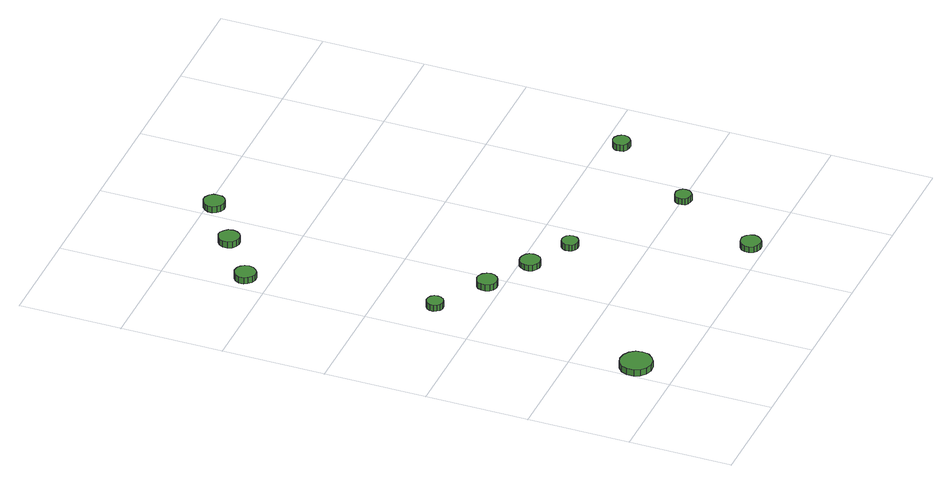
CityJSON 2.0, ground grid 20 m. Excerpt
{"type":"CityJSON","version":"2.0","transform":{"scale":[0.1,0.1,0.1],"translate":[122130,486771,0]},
"CityObjects":{
"tree1":{"type":"SolitaryVegetationObject","attributes":{"function":"something"},"geometry":[{"type":"MultiSurface","lod":"1","boundaries":[[[0,1,2,3,4,5,6,7,8,9,10,11,12,13,14]],[[15,16,17,18,19,20,21,22,23,24,25,26,27,28,29]],[[0,29,28,1]],[[1,28,27,2]],[[2,27,26,3]],[[3,26,25,4]],[[4,25,24,5]],[[5,24,23,6]],[[6,23,22,7]],[[7,22,21,8]],[[8,21,20,9]],[[9,20,19,10]],[[10,19,18,11]],[[11,18,17,12]],[[12,17,16,13]],[[13,16,15,14]],[[14,15,29,0]]]}]},
"tree2":{"type":"SolitaryVegetationObject","attributes":{"function":"something"},"geometry":[{"type":"MultiSurface","lod":"1","boundaries":[[[30,31,32,33,34,35,36,37,38,39,40,41,42,43,44]],[[45,46,47,48,49,50,51,52,53,54,55,56,57,58,59]],[[30,59,58,31]],[[31,58,57,32]],[[32,57,56,33]],[[33,56,55,34]],[[34,55,54,35]],[[35,54,53,36]],[[36,53,52,37]],[[37,52,51,38]],[[38,51,50,39]],[[39,50,49,40]],[[40,49,48,41]],[[41,48,47,42]],[[42,47,46,43]],[[43,46,45,44]],[[44,45,59,30]]]}]},
"tree3":{"type":"SolitaryVegetationObject","attributes":{"function":"something"},"geometry":[{"type":"MultiSurface","lod":"1","boundaries":[[[60,61,62,63,64,65,66,67,68,69,70,71,72,73,74]],[[75,76,77,78,79,80,81,82,83,84,85,86,87,88,89]],[[60,89,88,61]],[[61,88,87,62]],[[62,87,86,63]],[[63,86,85,64]],[[64,85,84,65]],[[65,84,83,66]],[[66,83,82,67]],[[67,82,81,68]],[[68,81,80,69]],[[69,80,79,70]],[[70,79,78,71]],[[71,78,77,72]],[[72,77,76,73]],[[73,76,75,74]],[[74,75,89,60]]]}]},
"tree4":{"type":"SolitaryVegetationObject","attributes":{"function":"something"},"geometry":[{"type":"MultiSurface","lod":"1","boundaries":[[[90,91,92,93,94,95,96,97,98,99,100,101,102,103,104]],[[105,106,107,108,109,110,111,112,113,114,115,116,117,118,119]],[[90,119,118,91]],[[91,118,117,92]],[[92,117,116,93]],[[93,116,115,94]],[[94,115,114,95]],[[95,114,113,96]],[[96,113,112,97]],[[97,112,111,98]],[[98,111,110,99]],[[99,110,109,100]],[[100,109,108,101]],[[101,108,107,102]],[[102,107,106,103]],[[103,106,105,104]],[[104,105,119,90]]]}]},
"tree5":{"type":"SolitaryVegetationObject","attributes":{"function":"something"},"geometry":[{"type":"MultiSurface","lod":"1","boundaries":[[[120,121,122,123,124,125,126,127,128,129,130,131,132,133,134]],[[135,136,137,138,139,140,141,142,143,144,145,146,147,148,149]],[[120,149,148,121]],[[121,148,147,122]],[[122,147,146,123]],[[123,146,145,124]],[[124,145,144,125]],[[125,144,143,126]],[[126,143,142,127]],[[127,142,141,128]],[[128,141,140,129]],[[129,140,139,130]],[[130,139,138,131]],[[131,138,137,132]],[[132,137,136,133]],[[133,136,135,134]],[[134,135,149,120]]]}]},
"tree6":{"type":"SolitaryVegetationObject","attributes":{"function":"something"},"geometry":[{"type":"MultiSurface","lod":"1","boundaries":[[[150,151,152,153,154,155,156,157,158,159,160,161,162,163,164]],[[165,166,167,168,169,170,171,172,173,174,175,176,177,178,179]],[[150,179,178,151]],[[151,178,177,152]],[[152,177,176,153]],[[153,176,175,154]],[[154,175,174,155]],[[155,174,173,156]],[[156,173,172,157]],[[157,172,171,158]],[[158,171,170,159]],[[159,170,169,160]],[[160,169,168,161]],[[161,168,167,162]],[[162,167,166,163]],[[163,166,165,164]],[[164,165,179,150]]]}]},
"tree7":{"type":"SolitaryVegetationObject","attributes":{"function":"something"},"geometry":[{"type":"MultiSurface","lod":"1","boundaries":[[[180,181,182,183,184,185,186,187,188,189,190,191,192,193,194]],[[195,196,197,198,199,200,201,202,203,204,205,206,207,208,209]],[[180,209,208,181]],[[181,208,207,182]],[[182,207,206,183]],[[183,206,205,184]],[[184,205,204,185]],[[185,204,203,186]],[[186,203,202,187]],[[187,202,201,188]],[[188,201,200,189]],[[189,200,199,190]],[[190,199,198,191]],[[191,198,197,192]],[[192,197,196,193]],[[193,196,195,194]],[[194,195,209,180]]]}]},
"tree8":{"type":"SolitaryVegetationObject","attributes":{"function":"something"},"geometry":[{"type":"MultiSurface","lod":"1","boundaries":[[[210,211,212,213,214,215,216,217,218,219,220,221,222,223,224]],[[225,226,227,228,229,230,231,232,233,234,235,236,237,238,239]],[[210,239,238,211]],[[211,238,237,212]],[[212,237,236,213]],[[213,236,235,214]],[[214,235,234,215]],[[215,234,233,216]],[[216,233,232,217]],[[217,232,231,218]],[[218,231,230,219]],[[219,230,229,220]],[[220,229,228,221]],[[221,228,227,222]],[[222,227,226,223]],[[223,226,225,224]],[[224,225,239,210]]]}]},
"tree9":{"type":"SolitaryVegetationObject","attributes":{"function":"something"},"geometry":[{"type":"MultiSurface","lod":"1","boundaries":[[[240,241,242,243,244,245,246,247,248,249,250,251,252,253,254]],[[255,256,257,258,259,260,261,262,263,264,265,266,267,268,269]],[[240,269,268,241]],[[241,268,267,242]],[[242,267,266,243]],[[243,266,265,244]],[[244,265,264,245]],[[245,264,263,246]],[[246,263,262,247]],[[247,262,261,248]],[[248,261,260,249]],[[249,260,259,250]],[[250,259,258,251]],[[251,258,257,252]],[[252,257,256,253]],[[253,256,255,254]],[[254,255,269,240]]]}]},
"tree10":{"type":"SolitaryVegetationObject","attributes":{"function":"something"},"geometry":[{"type":"MultiSurface","lod":"1","boundaries":[[[270,271,272,273,274,275,276,277,278,279,280,281,282,283,284]],[[285,286,287,288,289,290,291,292,293,294,295,296,297,298,299]],[[270,299,298,271]],[[271,298,297,272]],[[272,297,296,273]],[[273,296,295,274]],[[274,295,294,275]],[[275,294,293,276]],[[276,293,292,277]],[[277,292,291,278]],[[278,291,290,279]],[[279,290,289,280]],[[280,289,288,281]],[[281,288,287,282]],[[282,287,286,283]],[[283,286,285,284]],[[284,285,299,270]]]}]},
"tree11":{"type":"SolitaryVegetationObject","attributes":{"function":"something"},"geometry":[{"type":"MultiSurface","lod":"1","boundaries":[[[300,301,302,303,304,305,306,307,308,309,310,311,312,313,314]],[[315,316,317,318,319,320,321,322,323,324,325,326,327,328,329]],[[300,329,328,301]],[[301,328,327,302]],[[302,327,326,303]],[[303,326,325,304]],[[304,325,324,305]],[[305,324,323,306]],[[306,323,322,307]],[[307,322,321,308]],[[308,321,320,309]],[[309,320,319,310]],[[310,319,318,311]],[[311,318,317,312]],[[312,317,316,313]],[[313,316,315,314]],[[314,315,329,300]]]}]}
},
"vertices":[
[63,79,23],[61,91,23],[53,102,23],[42,108,23],[29,110,23],[17,106,23],[7,97,23],[2,85,23],[2,72,23],[7,61,23],[17,52,23],[29,48,23],[42,49,23],[53,56,23],[61,66,23],[61,66,10],[53,56,10],[42,49,10],[29,48,10],[17,52,10],[7,61,10],[2,72,10],[2,85,10],[7,97,10],[17,106,10],[29,110,10],[42,108,10],[53,102,10],[61,91,10],[63,79,10],
[87,490,28],[86,497,28],[82,502,28],[76,505,28],[69,506,28],[63,504,28],[58,500,28],[55,494,28],[55,487,28],[58,481,28],[63,476,28],[69,474,28],[76,475,28],[82,478,28],[86,484,28],[86,484,15],[82,478,15],[76,475,15],[69,474,15],[63,476,15],[58,481,15],[55,487,15],[55,494,15],[58,500,15],[63,504,15],[69,506,15],[76,505,15],[82,502,15],[86,497,15],[87,490,15],
[56,849,24],[54,857,24],[49,864,24],[42,868,24],[33,869,24],[25,866,24],[19,861,24],[15,853,24],[15,844,24],[19,837,24],[25,831,24],[33,828,24],[42,829,24],[49,834,24],[54,840,24],[54,840,11],[49,834,11],[42,829,11],[33,828,11],[25,831,11],[19,837,11],[15,844,11],[15,853,11],[19,861,11],[25,866,11],[33,869,11],[42,868,11],[49,864,11],[54,857,11],[56,849,11],
[192,427,27],[190,435,27],[185,442,27],[178,446,27],[170,447,27],[162,444,27],[156,439,27],[153,431,27],[153,423,27],[156,416,27],[162,410,27],[170,408,27],[178,409,27],[185,413,27],[190,419,27],[190,419,14],[185,413,14],[178,409,14],[170,408,14],[162,410,14],[156,416,14],[153,423,14],[153,431,14],[156,439,14],[162,444,14],[170,447,14],[178,446,14],[185,442,14],[190,435,14],[192,427,14],
[282,379,25],[280,387,25],[276,393,25],[268,397,25],[260,398,25],[253,396,25],[247,390,25],[243,383,25],[243,375,25],[247,367,25],[253,362,25],[260,359,25],[268,360,25],[276,364,25],[280,371,25],[280,371,13],[276,364,13],[268,360,13],[260,359,13],[253,362,13],[247,367,13],[243,375,13],[243,383,13],[247,390,13],[253,396,13],[260,398,13],[268,397,13],[276,393,13],[280,387,13],[282,379,13],
[154,919,23],[152,928,23],[147,934,23],[140,939,23],[132,940,23],[124,937,23],[117,931,23],[114,924,23],[114,915,23],[117,907,23],[124,902,23],[132,899,23],[140,900,23],[147,904,23],[152,911,23],[152,911,10],[147,904,10],[140,900,10],[132,899,10],[124,902,10],[117,907,10],[114,915,10],[114,924,10],[117,931,10],[124,937,10],[132,940,10],[140,939,10],[147,934,10],[152,928,10],[154,919,10],
[363,334,25],[362,340,25],[358,346,25],[352,349,25],[346,350,25],[339,348,25],[334,343,25],[332,337,25],[332,330,25],[334,324,25],[339,320,25],[346,318,25],[352,319,25],[358,322,25],[362,327,25],[362,327,12],[358,322,12],[352,319,12],[346,318,12],[339,320,12],[334,324,12],[332,330,12],[332,337,12],[334,343,12],[339,348,12],[346,350,12],[352,349,12],[358,346,12],[362,340,12],[363,334,12],
[489,27,24],[487,35,24],[482,41,24],[475,46,24],[467,46,24],[459,44,24],[453,38,24],[450,31,24],[450,23,24],[453,15,24],[459,10,24],[467,7,24],[475,8,24],[482,12,24],[487,19,24],[487,19,11],[482,12,11],[475,8,11],[467,7,11],[459,10,11],[453,15,11],[450,23,11],[450,31,11],[453,38,11],[459,44,11],[467,46,11],[475,46,11],[482,41,11],[487,35,11],[489,27,11],
[251,988,22],[250,996,22],[245,1003,22],[237,1007,22],[229,1008,22],[221,1005,22],[215,1000,22],[211,992,22],[211,983,22],[215,976,22],[221,970,22],[229,967,22],[237,968,22],[245,972,22],[250,979,22],[250,979,9],[245,972,9],[237,968,9],[229,967,9],[221,970,9],[215,976,9],[211,983,9],[211,992,9],[215,1000,9],[221,1005,9],[229,1008,9],[237,1007,9],[245,1003,9],[250,996,9],[251,988,9],
[580,198,24],[579,204,24],[575,209,24],[569,213,24],[563,213,24],[556,211,24],[551,207,24],[549,201,24],[549,194,24],[551,188,24],[556,184,24],[563,182,24],[569,182,24],[575,186,24],[579,191,24],[579,191,11],[575,186,11],[569,182,11],[563,182,11],[556,184,11],[551,188,11],[549,194,11],[549,201,11],[551,207,11],[556,211,11],[563,213,11],[569,213,11],[575,209,11],[579,204,11],[580,198,11],
[703,367,23],[701,374,23],[697,379,23],[691,383,23],[684,384,23],[678,381,23],[672,377,23],[670,371,23],[670,364,23],[672,357,23],[678,353,23],[684,351,23],[691,351,23],[697,355,23],[701,360,23],[701,360,10],[697,355,10],[691,351,10],[684,351,10],[678,353,10],[672,357,10],[670,364,10],[670,371,10],[672,377,10],[678,381,10],[684,384,10],[691,383,10],[697,379,10],[701,374,10],[703,367,10]
]}
